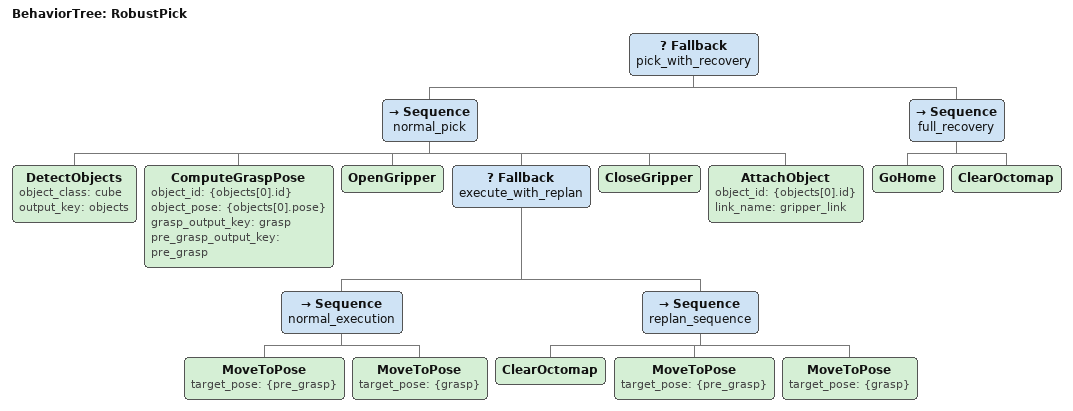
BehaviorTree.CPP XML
<root main_tree_to_execute="RobustPick">
    <BehaviorTree ID="RobustPick">
        <Fallback name="pick_with_recovery">
            <!-- Primary pick sequence -->
            <Sequence name="normal_pick">
                <!-- Detect object -->
                <DetectObjects object_class="cube" output_key="objects" />

                <!-- Compute grasp -->
                <ComputeGraspPose
                    object_id="{objects[0].id}"
                    object_pose="{objects[0].pose}"
                    grasp_output_key="grasp"
                    pre_grasp_output_key="pre_grasp" />

                <!-- Open gripper -->
                <OpenGripper />

                <!-- Execute motion with fallback for replanning -->
                <Fallback name="execute_with_replan">
                    <Sequence name="normal_execution">
                        <MoveToPose target_pose="{pre_grasp}" />
                        <MoveToPose target_pose="{grasp}" />
                    </Sequence>

                    <!-- Recovery: clear octomap and retry -->
                    <Sequence name="replan_sequence">
                        <ClearOctomap />
                        <MoveToPose target_pose="{pre_grasp}" />
                        <MoveToPose target_pose="{grasp}" />
                    </Sequence>
                </Fallback>

                <!-- Close gripper -->
                <CloseGripper />

                <!-- Attach object -->
                <AttachObject object_id="{objects[0].id}" link_name="gripper_link" />
            </Sequence>

            <!-- Recovery: go home and retry from beginning -->
            <Sequence name="full_recovery">
                <GoHome />
                <ClearOctomap />
            </Sequence>
        </Fallback>
    </BehaviorTree>
</root>
